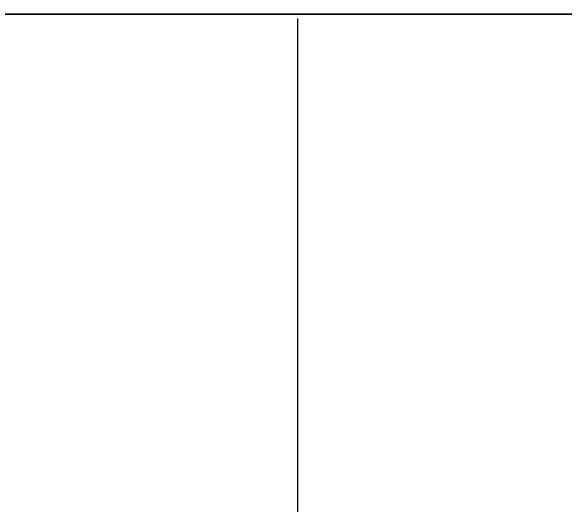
# Model space of a CAD drawing. Header units: millimetres. Extents: x 1248 to 1672, y 459 to 760.
# Drawn here: x 1343.01 to 1350.3, y 614.37 to 620.88 of the extents above; entities that cross this region are included whole.
import ezdxf

# ---------------------------------------------------------------- set-up
doc = ezdxf.new("R2010")
doc.units = ezdxf.units.MM
doc.linetypes.add('CENTER', pattern=[50.8, 31.75, -6.35, 6.35, -6.35])
doc.layers.add('DIM（标注）', color=3, linetype='Continuous')
doc.layers.add('标 注', color=3, linetype='Continuous')
doc.styles.get("Standard").update_dxf_attribs({"font": 'txt', "bigfont": 'gbcbig.shx'})
doc.dimstyles.get("Standard").update_dxf_attribs({"dimtxt": 0.18, "dimasz": 0.18, "dimexe": 0.18, "dimexo": 0.0625, "dimgap": 0.09, "dimtad": 0, "dimtih": 1, "dimtoh": 1, "dimdec": 4, "dimzin": 0, "dimdsep": 46, "dimtxsty": 'Standard', "dimcen": 0.09, "dimadec": 0, "dimazin": 0, "dimtfac": 1, "dimtdec": 4, "dimtofl": 0, "dimtmove": 0, "dimatfit": 3, "dimfxl": 1, "dimtolj": 1, "dimtzin": 0, "dimarcsym": 0})

# ---------------------------------------------------------------- blocks, each defined once
blk = doc.blocks.new('LCD')
at = {"color": 6, "linetype": 'CENTER', "ltscale": 0.5}
blk.add_line((7397.4624, -448.1852), (7397.4624, -534.5852), dxfattribs=at)

msp = doc.modelspace()

# ---------------------------------------------------------------- block references
at = {"layer": '标 注', "color": 7}
msp.add_blockref('LCD', (-6050.69, 1145.1642), dxfattribs=at)

# ---------------------------------------------------------------- leaders
at = {"layer": 'DIM（标注）'}
for points in [[(1321.0012, 608.9761), (1330.6682, 620.8384), (1354.423, 620.8384)], [(1372.8399, 608.9761), (1363.173, 620.8384), (1339.4182, 620.8384)]]:
    msp.add_leader(points, dimstyle='Standard', override={"dimtxt": 5, "dimgap": 0.09, "dimtad": 0, "dimtih": 0, "dimtoh": 0, "dimclrd": 3, "dimclre": 3, "dimclrt": 7}, dxfattribs=at)

doc.saveas('drawing.dxf')
